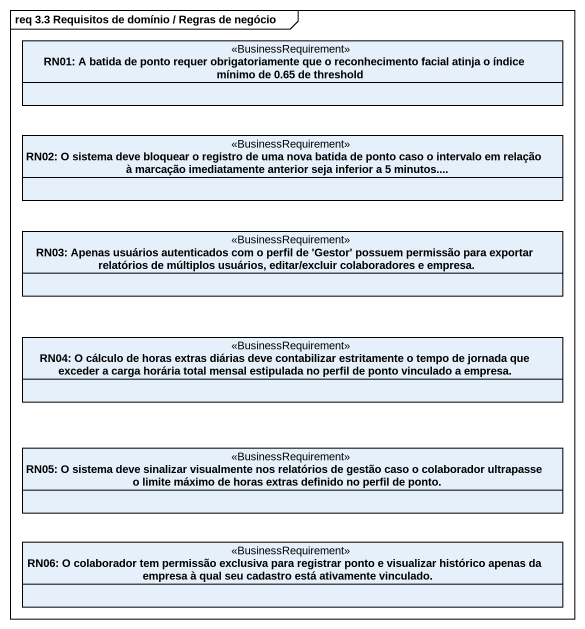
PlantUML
@startuml
mainframe req 3.3 Requisitos de domínio / Regras de negócio
hide circle
hide empty members
class "RN01: A batida de ponto requer obrigatoriamente que o reconhecimento facial atinja o índice mínimo de 0.65 de threshold" as RN01_A_batida_de_ponto <<BusinessRequirement>>
class "RN02: O sistema deve bloquear o registro de uma nova batida de ponto caso o intervalo em relação à marcação imediatamente anterior seja inferior a 5 minutos...." as RN02_O_sistema_deve <<BusinessRequirement>>
class "RN03: Apenas usuários autenticados com o perfil de 'Gestor' possuem permissão para exportar relatórios de múltiplos usuários, editar/excluir colaboradores e empresa." as RN03_Apenas_usuários <<BusinessRequirement>>
class "RN04: O cálculo de horas extras diárias deve contabilizar estritamente o tempo de jornada que exceder a carga horária total mensal estipulada no perfil de ponto vinculado a empresa." as RN04_O_cálculo_de_horas <<BusinessRequirement>>
class "RN05: O sistema deve sinalizar visualmente nos relatórios de gestão caso o colaborador ultrapasse o limite máximo de horas extras definido no perfil de ponto." as RN05_O_sistema_deve <<BusinessRequirement>>
class "RN06: O colaborador tem permissão exclusiva para registrar ponto e visualizar histórico apenas da empresa à qual seu cadastro está ativamente vinculado." as RN06_O_colaborador_tem <<BusinessRequirement>>
@enduml
